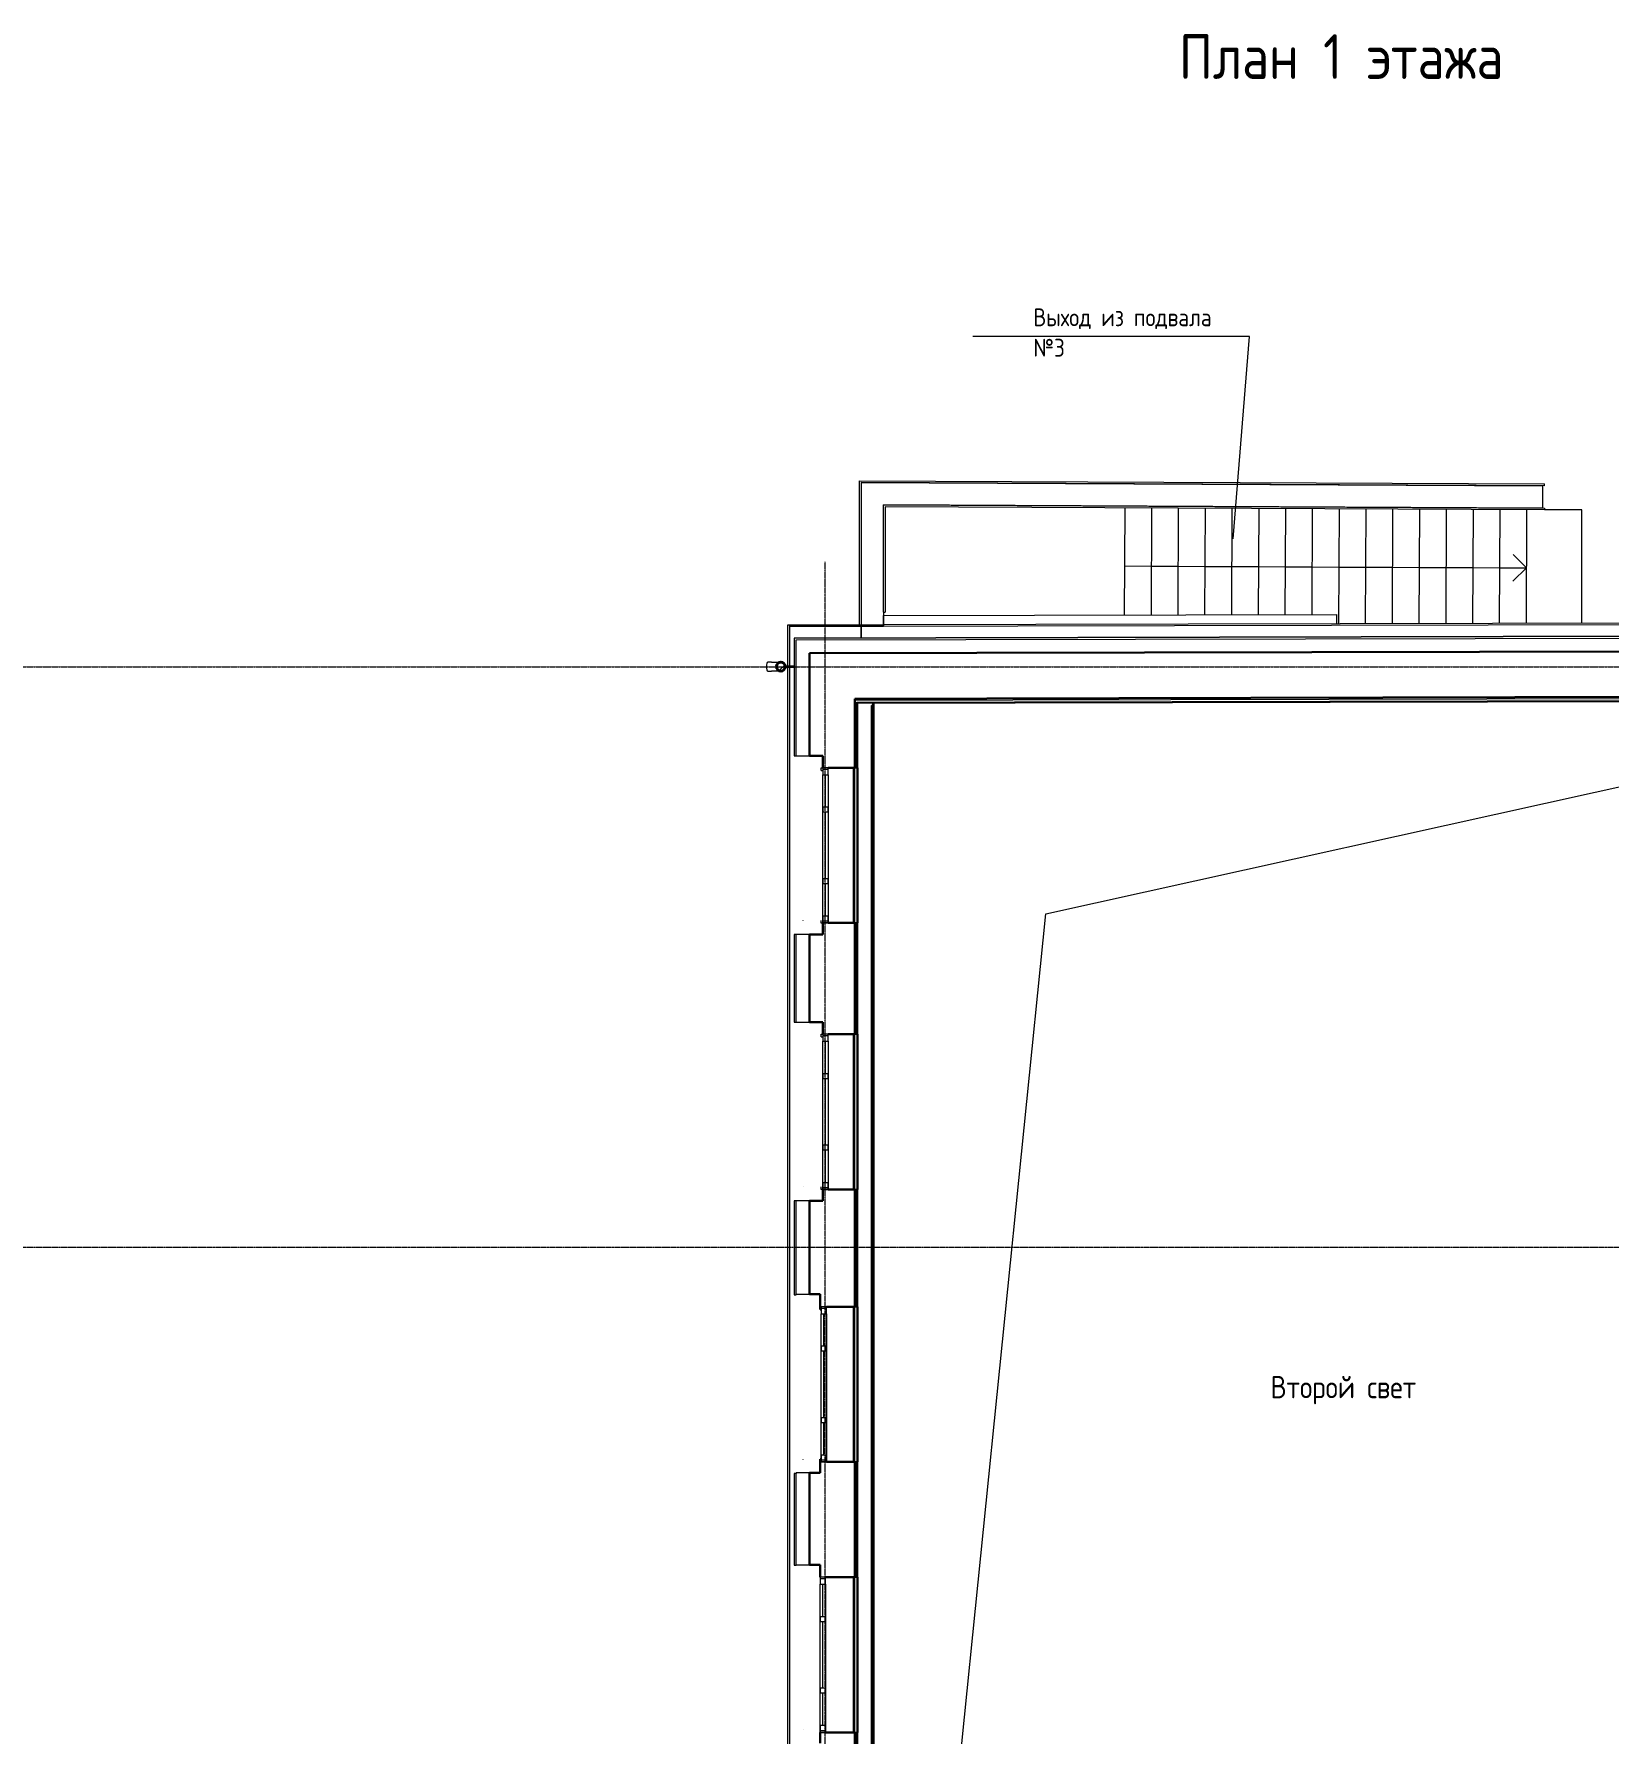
# Model space of a CAD drawing. Header units: millimetres. Extents: x -32 to 417638015, y -35 to 175284279.
# Drawn here: x 416273945 to 416291570, y 175262801 to 175281835 of the extents above; entities that cross this region are included whole.
import ezdxf
from ezdxf import colors
from ezdxf.entities.mleader import LeaderData, LeaderLine
from ezdxf.math import Vec2, Vec3

# ---------------------------------------------------------------- set-up
doc = ezdxf.new("R2010")
doc.units = ezdxf.units.MM
doc.linetypes.add('ADSK_Линия сетки', pattern=[25, 20, -2.5, 0, -2.5])
for name, color, linetype, lineweight in [('_ Окна', 7, 'Continuous', 9), ('Аннотация', 7, 'Continuous', 18), ('Лестницы', 7, 'Continuous', 9), ('Марки помещений', 7, 'Continuous', 20), ('Обобщенные модели', 7, 'Continuous', 18), ('Окна', 7, 'Continuous', 9), ('Оси', 253, 'Continuous', 9), ('Перекрытие', 7, 'Continuous', 18), ('Стены внутренние', 7, 'Continuous', 18), ('Стены наружные', 7, 'Continuous', 18), ('Стены несущие', 7, 'Continuous', 30), ('Стены отделка', 7, 'Continuous', 30), ('Стены штриховка', 7, 'Continuous', 9), ('Стрелки вверх', 7, 'Continuous', 18), ('ШТРИХОВКА', 252, 'Continuous', 15)]:
    doc.layers.add(name, color=color, linetype=linetype, lineweight=lineweight)
doc.layers.add('_ЭМ_Надписи', color=7, linetype='Continuous')
doc.layers.add('Линии', color=7, linetype='Continuous', lineweight=9, true_color=0x00a600)
doc.styles.add('GOST Common_2', font='GOST_Common.ttf', dxfattribs={"width": 0.9, "height": 249.9999999999997})
doc.styles.add('GOST Common_6', font='GOST_Common.ttf', dxfattribs={"width": 0.9, "height": 125})
doc.styles.add('ЭОМ', font='isocpeur.ttf', dxfattribs={"width": 0.85, "height": 250})

# ---------------------------------------------------------------- blocks, each defined once
blk = doc.blocks.new('1 этаж')
at = {"layer": 'Обобщенные модели', "lineweight": 9}
h = blk.add_hatch(dxfattribs=at)
h.set_pattern_fill('FP_20', color=8, angle=89.9999999999999, style=0, pattern_type=2)
h.set_pattern_definition([(44.99999999999989, (557.2004304530637, 188.9021758787785), (-106.0660171779819, 106.0660171779823), [])])
h.paths.add_polyline_path([(18120.72347715097, 43188.6867802697), (18140.77192054609, 43198.34160175537), (18154.64587384834, 43215.73898892292), (18159.59743045315, 43237.43317587879), (18154.64587384833, 43259.12736283465), (18140.77192054609, 43276.52475000218), (18119.11950116119, 43286.17957148788), (18098.43815116665, 43286.16356751664), (18078.42294036023, 43276.52475000218), (18064.54898705807, 43259.12736283466), (18059.59743045317, 43237.43317587879), (18065.33522594616, 43214.75307654132), (18078.42294036023, 43198.34160175537), (18098.47138375536, 43188.6867802697)])
at = {"layer": '_ Окна', "color": 8, "lineweight": 18}
for p, q in [((18639.59743045216, 42104.71675335542), (18579.59743045216, 42104.71675335542)), ((18579.59743045216, 42104.71675335542), (18579.59743045216, 42024.71675335542)), ((18639.59743045216, 42024.71675335542), (18639.59743045216, 42104.71675335542)), ((18579.59743045216, 42024.71675335542), (18639.59743045216, 42024.71675335542)), ((18579.59743045216, 41664.71675335542), (18639.59743045216, 41664.71675335542)), ((18579.59743045216, 41604.71675335542), (18579.59743045216, 41664.71675335542)), ((18639.59743045216, 41604.71675335542), (18579.59743045216, 41604.71675335542)), ((18639.59743045216, 41664.71675335542), (18639.59743045216, 41604.71675335542)), ((18579.59743045216, 40864.71675335542), (18639.59743045216, 40864.71675335542)), ((18579.59743045216, 40804.71675335542), (18579.59743045216, 40864.71675335542)), ((18639.59743045216, 40804.71675335542), (18579.59743045216, 40804.71675335542)), ((18639.59743045216, 40864.71675335542), (18639.59743045216, 40804.71675335542)), ((18579.59743045216, 40444.71675335542), (18639.59743045216, 40444.71675335542)), ((18579.59743045215, 40364.71675335542), (18579.59743045216, 40444.71675335542)), ((18639.59743045215, 40364.71675335542), (18579.59743045215, 40364.71675335542)), ((18639.59743045216, 40444.71675335542), (18639.59743045215, 40364.71675335542)), ((18639.59743045216, 39119.36675335542), (18579.59743045216, 39119.36675335542)), ((18579.59743045216, 39119.36675335542), (18579.59743045216, 39039.36675335542)), ((18579.59743045216, 39039.36675335542), (18639.59743045216, 39039.36675335542)), ((18639.59743045216, 39039.36675335542), (18639.59743045216, 39119.36675335542)), ((18579.59743045216, 38679.36675335542), (18639.59743045216, 38679.36675335542)), ((18579.59743045216, 38619.36675335542), (18579.59743045216, 38679.36675335542)), ((18639.59743045216, 38679.36675335542), (18639.59743045216, 38619.36675335542)), ((18639.59743045216, 38619.36675335542), (18579.59743045216, 38619.36675335542)), ((18579.59743045216, 37879.36675335542), (18639.59743045216, 37879.36675335542)), ((18579.59743045216, 37819.36675335542), (18579.59743045216, 37879.36675335542)), ((18639.59743045216, 37879.36675335542), (18639.59743045216, 37819.36675335542)), ((18639.59743045216, 37819.36675335542), (18579.59743045216, 37819.36675335542)), ((18579.59743045216, 37459.36675335542), (18639.59743045216, 37459.36675335542)), ((18579.59743045215, 37379.36675335542), (18579.59743045216, 37459.36675335542)), ((18639.59743045215, 37379.36675335542), (18579.59743045215, 37379.36675335542)), ((18639.59743045216, 37459.36675335542), (18639.59743045215, 37379.36675335542)), ((18619.59743045216, 36066.40675335541), (18559.59743045216, 36066.40675335541)), ((18559.59743045216, 36066.40675335541), (18559.59743045216, 35986.40675335541)), ((18559.59743045216, 35986.40675335541), (18619.59743045216, 35986.40675335541)), ((18619.59743045216, 35986.40675335541), (18619.59743045216, 36066.40675335541)), ((18559.59743045216, 35626.40675335541), (18619.59743045216, 35626.40675335541)), ((18559.59743045216, 35566.40675335541), (18559.59743045216, 35626.40675335541)), ((18619.59743045216, 35626.40675335541), (18619.59743045216, 35566.40675335541)), ((18619.59743045216, 35566.40675335541), (18559.59743045216, 35566.40675335541)), ((18559.59743045216, 34826.40675335541), (18619.59743045216, 34826.40675335541)), ((18559.59743045216, 34766.40675335541), (18559.59743045216, 34826.40675335541)), ((18619.59743045216, 34766.40675335541), (18559.59743045216, 34766.40675335541)), ((18619.59743045216, 34826.40675335541), (18619.59743045216, 34766.40675335541)), ((18559.59743045216, 34406.40675335541), (18619.59743045216, 34406.40675335541)), ((18559.59743045215, 34326.40675335541), (18559.59743045216, 34406.40675335541)), ((18619.59743045215, 34326.40675335541), (18559.59743045215, 34326.40675335541)), ((18619.59743045216, 34406.40675335541), (18619.59743045215, 34326.40675335541)), ((18609.59743045216, 33036.4267533554), (18549.59743045216, 33036.4267533554)), ((18549.59743045216, 33036.4267533554), (18549.59743045216, 32956.4267533554)), ((18549.59743045216, 32956.4267533554), (18609.59743045216, 32956.4267533554)), ((18609.59743045216, 32956.4267533554), (18609.59743045216, 33036.4267533554)), ((18549.59743045216, 32596.4267533554), (18609.59743045216, 32596.4267533554)), ((18549.59743045216, 32536.4267533554), (18549.59743045216, 32596.4267533554)), ((18609.59743045216, 32596.4267533554), (18609.59743045216, 32536.4267533554)), ((18609.59743045216, 32536.4267533554), (18549.59743045216, 32536.4267533554)), ((18549.59743045216, 31796.4267533554), (18609.59743045216, 31796.4267533554)), ((18549.59743045216, 31736.4267533554), (18549.59743045216, 31796.4267533554)), ((18609.59743045216, 31796.4267533554), (18609.59743045216, 31736.4267533554)), ((18609.59743045216, 31736.4267533554), (18549.59743045216, 31736.4267533554)), ((18549.59743045216, 31376.4267533554), (18609.59743045216, 31376.4267533554)), ((18549.59743045215, 31296.4267533554), (18549.59743045216, 31376.4267533554)), ((18609.59743045215, 31296.4267533554), (18549.59743045215, 31296.4267533554)), ((18609.59743045216, 31376.4267533554), (18609.59743045215, 31296.4267533554))]:
    blk.add_line(p, q, dxfattribs=at)
at = {"layer": '_ Окна', "color": 8}
for p, q in [((18639.59743045216, 42084.71675335542), (18579.59743045216, 42084.71675335542)), ((18609.59743045217, 41664.71675335542), (18609.59743045218, 42024.71675335542)), ((18609.59743045217, 40864.71675335542), (18609.59743045217, 41604.71675335542)), ((18609.59743045217, 40444.71675335542), (18609.59743045217, 40804.71675335542)), ((18639.59743045215, 40384.71675335542), (18579.59743045215, 40384.71675335542)), ((18639.59743045216, 39099.36675335542), (18579.59743045216, 39099.36675335542)), ((18609.59743045217, 38679.36675335542), (18609.59743045218, 39039.36675335542)), ((18609.59743045217, 37879.36675335542), (18609.59743045217, 38619.36675335542)), ((18609.59743045217, 37459.36675335542), (18609.59743045217, 37819.36675335542)), ((18639.59743045215, 37399.36675335542), (18579.59743045215, 37399.36675335542)), ((18619.59743045216, 36046.40675335541), (18559.59743045216, 36046.40675335541)), ((18589.59743045217, 35626.40675335541), (18589.59743045218, 35986.40675335541)), ((18589.59743045217, 34826.40675335541), (18589.59743045217, 35566.40675335541)), ((18589.59743045217, 34406.40675335541), (18589.59743045217, 34766.40675335541)), ((18619.59743045215, 34346.40675335541), (18559.59743045215, 34346.40675335541)), ((18609.59743045216, 33016.4267533554), (18549.59743045216, 33016.4267533554)), ((18579.59743045217, 32596.4267533554), (18579.59743045218, 32956.4267533554)), ((18579.59743045217, 31796.4267533554), (18579.59743045217, 32536.4267533554)), ((18579.59743045217, 31376.4267533554), (18579.59743045217, 31736.4267533554)), ((18609.59743045215, 31316.4267533554), (18549.59743045215, 31316.4267533554))]:
    blk.add_line(p, q, dxfattribs=at)
at = {"layer": 'Аннотация', "color": 8, "lineweight": 9}
for p, q in [((22955.66600797127, 46933.42138393482), (20260.4798532438, 46933.42138393482)), ((23356.05350475878, 46933.42138393481), (22955.66600797127, 46933.42138393482)), ((23172.82795455842, 44667.92714669701), (23356.05350475878, 46933.42138393481))]:
    blk.add_line(p, q, dxfattribs=at)
at = {"layer": 'Лестницы', "color": 8}
for p, q in [((21960.56778362481, 45015.82263911948), (21954.88938739614, 43814.2299197433)), ((21960.56778362481, 45015.82263911948), (21954.88938739614, 43814.2299197433)), ((22260.56443381001, 45014.40493758088), (22254.89576890075, 43814.8714409309)), ((22260.56443381001, 45014.40493758088), (22254.89576890075, 43814.8714409309)), ((22560.56108399521, 45012.98723604229), (22554.9021504054, 43815.5129621185)), ((22560.56108399521, 45012.98723604229), (22554.9021504054, 43815.5129621185)), ((22860.55773418045, 45011.56953450369), (22854.90853191001, 43816.15448330612)), ((22860.55773418045, 45011.56953450369), (22854.90853191001, 43816.15448330612)), ((23160.55438436565, 45010.1518329651), (23154.91491341463, 43816.79600449372)), ((23160.55438436565, 45010.1518329651), (23154.91491341463, 43816.79600449372)), ((23460.55103455088, 45008.73413142649), (23454.92129491927, 43817.43752568132)), ((23460.55103455088, 45008.73413142649), (23454.92129491927, 43817.43752568132)), ((23760.54768473608, 45007.3164298879), (23754.92767642392, 43818.07904686894)), ((23760.54768473608, 45007.3164298879), (23754.92767642392, 43818.07904686894)), ((24060.54433492129, 45005.8987283493), (24054.93405792851, 43818.72056805654)), ((24060.54433492129, 45005.8987283493), (24054.93405792851, 43818.72056805654)), ((24360.54098510649, 45004.4810268107), (24354.46786112088, 43719.36085007357)), ((24360.54098510649, 45004.4810268107), (24354.46786112088, 43719.36085007357)), ((24660.53763529169, 45003.06332527212), (24654.47424262553, 43720.00237126119)), ((24660.53763529169, 45003.06332527212), (24654.47424262553, 43720.00237126119)), ((24960.5342854769, 45001.64562373351), (24954.48062413011, 43720.64389244879)), ((24960.5342854769, 45001.64562373351), (24954.48062413011, 43720.64389244879)), ((25260.53093566213, 45000.22792219491), (25254.48700563476, 43721.28541363639)), ((25260.53093566213, 45000.22792219491), (25254.48700563476, 43721.28541363639)), ((25560.52758584733, 44998.81022065632), (25554.4933871394, 43721.92693482401)), ((25560.52758584733, 44998.81022065632), (25554.4933871394, 43721.92693482401)), ((25860.52423603256, 44997.39251911771), (25854.49976864402, 43722.56845601161)), ((25860.52423603256, 44997.39251911771), (25854.49976864402, 43722.56845601161)), ((26160.52088621777, 44995.97481757912), (26154.50615014863, 43723.20997719921)), ((26160.52088621777, 44995.97481757912), (26154.50615014863, 43723.20997719921))]:
    blk.add_line(p, q, dxfattribs=at)
at = {"layer": 'Линии', "color": 8}
for p, q in [((21076.78712641931, 40466.78835131321), (30691.67705611693, 42596.06650913344)), ((19067.99776633934, 20608.84484450508), (21076.78712641931, 40466.78835131321))]:
    blk.add_line(p, q, dxfattribs=at)
at = {"layer": 'Обобщенные модели', "color": 8}
for p, q in [((18005.9499796094, 43287.4331758788), (17963.44584263834, 43287.4331758788)), ((18259.59743045317, 43242.43317587879), (18160.45621308122, 43242.43317587879)), ((18160.45621308122, 43232.43317587879), (18259.59743045317, 43232.43317587879)), ((17963.44584263834, 43187.4331758788), (18005.9499796094, 43187.4331758788))]:
    blk.add_line(p, q, dxfattribs=at)
at = {"layer": 'Обобщенные модели', "color": 8, "flags": 128}
for points in [[(18005.9499796094, 43287.4331758788), (18011.61772004316, 43287.4331758788), (18017.20223911065, 43287.4331758788), (18022.69460277265, 43287.4331758788), (18028.08602441895, 43287.4331758788), (18033.36787892503, 43287.4331758788), (18038.53171645042, 43287.4331758788), (18043.56927595662, 43287.4331758788), (18048.47249842305, 43287.4331758788), (18053.23353973974, 43287.4331758788), (18057.8447832562, 43287.4331758788), (18062.2988519665, 43287.4331758788), (18066.58862031085, 43287.4331758788), (18070.70722557499, 43287.4331758788), (18074.64807886909, 43287.4331758788), (18078.40487566857, 43287.4331758788), (18081.97160589993, 43287.4331758788), (18085.34256355568, 43287.4331758788), (18088.51235582265, 43287.4331758788), (18091.47591170942, 43287.4331758788), (18094.22849015876, 43287.4331758788), (18096.58056088847, 43287.4331758788)], [(18096.58056088847, 43187.4331758788), (18095.31017993616, 43187.4331758788), (18092.64666887006, 43187.4331758788), (18089.77030740481, 43187.4331758788), (18086.68569710517, 43187.4331758788), (18083.39777268962, 43187.4331758788), (18079.91179413581, 43187.4331758788), (18076.2333382658, 43187.4331758788), (18072.3682898243, 43187.4331758788), (18068.3228320643, 43187.4331758788), (18064.10343685524, 43187.4331758788), (18059.71685432936, 43187.4331758788), (18055.17010208295, 43187.4331758788), (18050.47045394969, 43187.4331758788), (18045.62542836403, 43187.4331758788), (18040.64277633338, 43187.4331758788), (18035.53046903808, 43187.4331758788), (18030.29668507922, 43187.4331758788), (18024.94979739467, 43187.4331758788), (18019.4983598641, 43187.4331758788), (18013.95109362466, 43187.4331758788), (18008.31687311898, 43187.4331758788), (18005.9499796094, 43187.4331758788)]]:
    blk.add_lwpolyline(points, dxfattribs=at)
at = {"layer": 'Обобщенные модели', "color": 8}
for radius, start, end in [(52.00000000000001, 0, 180), (52.00000000000004, 180, 0)]:
    blk.add_arc((18109.59743045315, 43237.43317587874), radius, start, end, dxfattribs=at)
at = {"layer": 'Обобщенные модели', "color": 8, "lineweight": 40}
for radius, start, end in [(49.99999999999998, 0, 180), (49.99999999999994, 180, 0)]:
    blk.add_arc((18109.59743045315, 43237.43317587872), radius, start, end, dxfattribs=at)
at = {"layer": 'Обобщенные модели', "color": 8}
for major_axis, ratio, start_param, end_param in [((-1.473906101991387e-13, -49.99999999999999), 0.3090169943749482, 3.141592653589792, 4.712388980384689), ((-2.251062219228998e-13, -50.00000000000001), 0.3090169943749481, 4.712388980384695, 6.283185307179597)]:
    blk.add_ellipse((17963.44584263832, 43237.43317587874), major_axis=major_axis, ratio=ratio, start_param=start_param, end_param=end_param, dxfattribs=at)
at = {"layer": 'Окна', "color": 8}
for p, q in [((18579.59743045216, 42104.71675335542), (18579.59743045216, 42024.71675335542)), ((18639.59743045216, 42104.71675335542), (18579.59743045216, 42104.71675335542)), ((18639.59743045216, 42024.71675335542), (18639.59743045216, 42104.71675335542)), ((18579.59743045216, 41664.71675335542), (18579.59743045216, 42024.71675335542)), ((18639.59743045225, 42024.71675335542), (18639.59743045225, 41664.71675335542)), ((18579.59743045216, 41664.71675335542), (18579.59743045216, 41604.71675335542)), ((18579.59743045216, 40864.71675335542), (18579.59743045216, 41604.71675335542)), ((18639.59743045216, 41604.71675335542), (18639.59743045216, 41664.71675335542)), ((18639.59743045225, 41604.71675335542), (18639.59743045225, 40864.71675335542)), ((18579.59743045216, 40864.71675335542), (18579.59743045216, 40804.71675335542)), ((18579.59743045216, 40444.71675335542), (18579.59743045216, 40804.71675335542)), ((18639.59743045216, 40804.71675335542), (18639.59743045216, 40864.71675335542)), ((18639.59743045225, 40804.71675335542), (18639.59743045225, 40444.71675335542)), ((18579.59743045216, 40444.71675335542), (18579.59743045215, 40364.71675335542)), ((18579.59743045215, 40364.71675335542), (18639.59743045215, 40364.71675335542)), ((18639.59743045215, 40364.71675335542), (18639.59743045216, 40444.71675335542)), ((18579.59743045216, 39119.36675335542), (18579.59743045216, 39039.36675335542)), ((18639.59743045216, 39119.36675335542), (18579.59743045216, 39119.36675335542)), ((18579.59743045216, 38679.36675335542), (18579.59743045216, 39039.36675335542)), ((18639.59743045216, 39039.36675335542), (18639.59743045216, 39119.36675335542)), ((18639.59743045225, 39039.36675335542), (18639.59743045225, 38679.36675335542)), ((18579.59743045216, 38679.36675335542), (18579.59743045216, 38619.36675335542)), ((18639.59743045216, 38619.36675335542), (18639.59743045216, 38679.36675335542)), ((18579.59743045216, 37879.36675335542), (18579.59743045216, 38619.36675335542)), ((18639.59743045225, 38619.36675335542), (18639.59743045225, 37879.36675335542)), ((18579.59743045216, 37879.36675335542), (18579.59743045216, 37819.36675335542)), ((18639.59743045216, 37819.36675335542), (18639.59743045216, 37879.36675335542)), ((18579.59743045216, 37459.36675335542), (18579.59743045216, 37819.36675335542)), ((18639.59743045225, 37819.36675335542), (18639.59743045225, 37459.36675335542)), ((18579.59743045216, 37459.36675335542), (18579.59743045215, 37379.36675335542)), ((18579.59743045215, 37379.36675335542), (18639.59743045215, 37379.36675335542)), ((18639.59743045215, 37379.36675335542), (18639.59743045216, 37459.36675335542)), ((18559.59743045216, 36066.40675335541), (18559.59743045216, 35986.40675335541)), ((18619.59743045216, 36066.40675335541), (18559.59743045216, 36066.40675335541)), ((18559.59743045216, 35626.40675335541), (18559.59743045216, 35986.40675335541)), ((18619.59743045216, 35986.40675335541), (18619.59743045216, 36066.40675335541)), ((18619.59743045225, 35986.40675335541), (18619.59743045225, 35626.40675335541)), ((18559.59743045216, 35626.40675335541), (18559.59743045216, 35566.40675335541)), ((18619.59743045216, 35566.40675335541), (18619.59743045216, 35626.40675335541)), ((18559.59743045216, 34826.40675335541), (18559.59743045216, 35566.40675335541)), ((18619.59743045225, 35566.40675335541), (18619.59743045225, 34826.40675335541)), ((18559.59743045216, 34826.40675335541), (18559.59743045216, 34766.40675335541)), ((18559.59743045216, 34406.40675335541), (18559.59743045216, 34766.40675335541)), ((18619.59743045216, 34766.40675335541), (18619.59743045216, 34826.40675335541)), ((18619.59743045225, 34766.40675335541), (18619.59743045225, 34406.40675335541)), ((18559.59743045216, 34406.40675335541), (18559.59743045215, 34326.40675335541)), ((18559.59743045215, 34326.40675335541), (18619.59743045215, 34326.40675335541)), ((18619.59743045215, 34326.40675335541), (18619.59743045216, 34406.40675335541)), ((18549.59743045216, 33036.4267533554), (18549.59743045216, 32956.4267533554)), ((18609.59743045216, 33036.4267533554), (18549.59743045216, 33036.4267533554)), ((18549.59743045216, 32596.4267533554), (18549.59743045216, 32956.4267533554)), ((18609.59743045216, 32956.4267533554), (18609.59743045216, 33036.4267533554)), ((18609.59743045225, 32956.4267533554), (18609.59743045225, 32596.4267533554)), ((18549.59743045216, 32596.4267533554), (18549.59743045216, 32536.4267533554)), ((18609.59743045216, 32536.4267533554), (18609.59743045216, 32596.4267533554)), ((18549.59743045216, 31796.4267533554), (18549.59743045216, 32536.4267533554)), ((18609.59743045225, 32536.4267533554), (18609.59743045225, 31796.4267533554)), ((18549.59743045216, 31796.4267533554), (18549.59743045216, 31736.4267533554)), ((18609.59743045216, 31736.4267533554), (18609.59743045216, 31796.4267533554)), ((18549.59743045216, 31376.4267533554), (18549.59743045216, 31736.4267533554)), ((18609.59743045225, 31736.4267533554), (18609.59743045225, 31376.4267533554)), ((18549.59743045216, 31376.4267533554), (18549.59743045215, 31296.4267533554)), ((18549.59743045215, 31296.4267533554), (18609.59743045215, 31296.4267533554)), ((18609.59743045215, 31296.4267533554), (18609.59743045216, 31376.4267533554))]:
    blk.add_line(p, q, dxfattribs=at)
at = {"layer": 'Оси', "color": 8, "linetype": 'ADSK_Линия сетки'}
for p, q in [((18606.7659264767, -4162.595295516319), (18606.76592647678, 44411.90026894398)), ((-9557.527964694305, 43233.90181029196), (56672.20057343829, 43233.90181029175)), ((-9557.527964694336, 36733.90181029197), (56672.20057343828, 36733.90181029175))]:
    blk.add_line(p, q, dxfattribs=at)
at = {"layer": 'Перекрытие', "color": 8}
for p, q in [((26460.51753640297, 44994.55711604051), (26454.51253165328, 43723.85149838681)), ((27080.51753640297, 44994.55711604051), (26660.37207463576, 44994.55711604051)), ((27080.51753640297, 43725.19012149236), (27080.51753640297, 44994.55711604051)), ((18919.59743045314, 42104.71675335542), (18919.59743045314, 40364.71675335542)), ((18919.59743045314, 39119.3667533554), (18919.59743045314, 37379.36675335541)), ((18919.59743045314, 36066.4067533554), (18919.59743045314, 34326.4067533554)), ((18919.59743045311, 33036.42675335539), (18919.59743045311, 31296.42675335539))]:
    blk.add_line(p, q, dxfattribs=at)
at = {"layer": 'Стены внутренние', "color": 8}
for p, q in [((19008.72321268727, 45299.68099036915), (19008.72321268727, 45299.77525838121)), ((19008.72321268727, 45299.77525838121), (26639.29148581397, 45263.71529446324)), ((26639.29148581397, 45263.71529446324), (26638.11006786511, 45013.71808597556)), ((26638.11006786511, 45013.71808597556), (19258.72321268727, 45048.59103569695)), ((19258.46661025728, 43808.46400125316), (24336.81782745331, 43819.32333660328)), ((19258.68044561561, 43708.46422988108), (19258.46661025728, 43808.46400125316)), ((19258.72321268747, 43847.70702969345), (19258.72321268724, 43708.46422988108)), ((24337.03166281164, 43719.3235652312), (24336.81782745331, 43819.32333660328)), ((19126.67012905722, 24232.21979350088), (19126.67012905725, 42800.21979350089)), ((19138.67012905725, 42800.21979350089), (19126.67012905725, 42800.21979350089)), ((19138.67012905725, 42800.21979350089), (19138.67012905722, 24215.21979350088)), ((19139.59743045311, 24215.21979350088), (19139.59743045314, 42826.07645509928)), ((19151.59743045314, 42826.07645509928), (19139.59743045314, 42826.07645509928)), ((19151.59743045314, 42826.07645509928), (19151.59743045311, 24215.21979350088)), ((18559.59743045218, 42074.71675335542), (18559.59743045218, 42103.72003324627)), ((18559.59743045218, 42103.72003324627), (18579.59743045218, 42103.72003324627)), ((18559.59743045218, 42074.71675335542), (18579.59743045218, 42074.71675335542)), ((18939.59743045314, 40364.71675335542), (18939.59743045314, 42104.71675335542)), ((18959.59743045314, 42104.71675335542), (18959.59743045314, 40364.71675335542)), ((18359.59743045314, 40393.72003324627), (18359.59743045314, 40394.71675335542)), ((18559.59743045218, 40363.72003324627), (18559.59743045218, 40393.72003324627)), ((18579.59743045317, 40363.72003324627), (18559.59743045218, 40363.72003324627)), ((18919.59743045314, 40364.71675335542), (18919.59743045314, 40363.72003324627)), ((18559.59743045215, 39089.36675335541), (18559.59743045215, 39118.37028725338)), ((18559.59743045218, 39118.37028725338), (18579.59743045215, 39118.37028725338)), ((18559.59743045215, 39089.36675335541), (18579.59743045215, 39089.36675335541)), ((18939.59743045314, 37379.36675335541), (18939.59743045314, 39119.36675335541)), ((18959.59743045314, 39119.36675335541), (18959.59743045314, 37379.36675335541)), ((18359.59743045314, 37408.37028725338), (18359.59743045314, 37409.36675335541)), ((18559.59743045215, 37378.37028725338), (18559.59743045215, 37408.37028725338)), ((18579.59743045317, 37378.37028725338), (18559.59743045215, 37378.37028725338)), ((18919.59743045314, 37379.36675335541), (18919.59743045314, 37378.37028725338)), ((18939.59743045314, 34326.4067533554), (18939.59743045314, 36066.4067533554)), ((18959.59743045314, 36066.4067533554), (18959.59743045314, 34326.4067533554)), ((18359.59743045314, 34355.40385201003), (18359.59743045314, 34356.4067533554)), ((18939.59743045314, 31296.4267533554), (18939.59743045314, 33036.42675335541)), ((18959.59743045314, 33036.42675335541), (18959.59743045314, 31296.4267533554)), ((18359.59743045311, 31325.89743823729), (18359.59743045311, 31326.4267533554)), ((18919.59743045311, 31296.4267533554), (18919.59743045311, 31295.89743823729))]:
    blk.add_line(p, q, dxfattribs=at)
at = {"layer": 'Стены наружные', "color": 8}
for p, q in [((18988.72321268727, 45299.77525838121), (18988.81747965221, 45319.77503622345)), ((18988.81747965221, 45319.77503622345), (26659.38552953958, 45283.62057615067)), ((18988.72321268727, 43706.11852406601), (18988.72321268727, 45299.77525838121)), ((26659.29126257461, 45263.62079830843), (19008.72321268727, 45299.68099036915)), ((19008.72321268727, 45299.68099036915), (19008.72321268727, 43706.11852406601)), ((26659.29126257461, 45263.62079830843), (26659.38552953958, 45283.62057615067)), ((19258.72321268747, 43847.70702969345), (19258.72321268724, 45048.59103569695)), ((19258.72321268724, 45048.59103569695), (19278.72321268724, 45048.59103569695)), ((19278.72321268724, 45048.49652120599), (26660.57869986928, 45013.61190540971)), ((26660.48418643337, 44993.61212873069), (19278.72321268724, 45028.49629788251)), ((19278.72321268724, 45028.49629788251), (19278.72321268747, 43847.70702969345)), ((26660.57869986928, 45013.61190540971), (26660.48418643337, 44993.61212873069)), ((19258.72321268747, 43847.70702969345), (19278.72321268747, 43847.70702969345)), ((18189.59743045317, 43242.15576884321), (18189.59743045317, 43706.11852406601)), ((18189.59743045317, 43706.11852406601), (19258.68044561474, 43706.11852406601)), ((18209.59743045314, 43242.08441139857), (18209.59743045317, 43706.11852406601)), ((19258.68044561474, 43686.11852406601), (18209.59743045317, 43686.11852406601)), ((31503.24872070894, 43714.64746046488), (19008.40303121926, 43687.92900132589)), ((19008.40303121926, 43687.92900132589), (19008.67887892929, 43558.92925052959)), ((19008.72321268724, 43558.92934533104), (19008.72321268724, 43686.11852406601)), ((19258.68044561474, 43708.46422988108), (31523.18271265141, 43734.69013221115)), ((19258.68044561474, 43708.46422988108), (19258.7232126864, 43688.46427560669)), ((19258.68044561474, 43686.11852406601), (19258.68044561474, 43706.11852406601)), ((18189.59743045314, 30620.10703111028), (18189.59743045317, 43232.71058291425)), ((18209.59743045311, 30620.03567366562), (18209.59743045314, 43232.78194035891)), ((18971.59743045314, 42104.71675335542), (18971.59743045314, 40364.71675335542)), ((18971.59743045314, 39119.36675335541), (18971.59743045314, 37379.36675335541)), ((18971.59743045314, 36066.4067533554), (18971.59743045314, 34326.4067533554)), ((18971.59743045314, 33036.42675335541), (18971.59743045314, 31296.4267533554))]:
    blk.add_line(p, q, dxfattribs=at)
at = {"layer": 'Стены несущие', "color": 8}
for p, q in [((18429.59743045317, 43386.69062157898), (31199.14394201018, 43413.99648954815)), ((18429.59743045317, 43386.69062157898), (18429.59743045317, 42237.43317587874)), ((18939.59743045314, 42877.780018394), (30640.72594512132, 42902.80122568762)), ((18939.59743045314, 42877.78001839403), (18939.59743045314, 42104.71675335542)), ((18429.59743045317, 42237.43317587874), (18579.59743045317, 42237.43317587872)), ((18579.59743045317, 42237.43317587872), (18579.59743045317, 42104.71675335542)), ((18639.59743045215, 42104.71675335542), (18939.59743045314, 42104.71675335542)), ((18579.59743045317, 40364.71675335543), (18579.59743045317, 40237.43317587874)), ((18939.59743045314, 40364.71675335543), (18639.59743045215, 40364.71675335543)), ((18939.59743045314, 40364.71675335543), (18939.59743045314, 39119.3667533554)), ((18579.59743045317, 40237.43317587874), (18429.59743045317, 40237.43317587874)), ((18429.59743045317, 40237.43317587874), (18429.59743045317, 39253.06888805595)), ((18429.59743045317, 39253.06888805595), (18579.59743045317, 39253.06888805595)), ((18579.59743045317, 39253.06888805595), (18579.59743045317, 39119.3667533554)), ((18639.59743045215, 39119.3667533554), (18939.59743045314, 39119.3667533554)), ((18579.59743045317, 37379.36675335541), (18579.59743045317, 37253.06888805596)), ((18939.59743045314, 37379.36675335541), (18639.59743045215, 37379.36675335541)), ((18939.59743045314, 37379.36675335541), (18939.59743045314, 36066.4067533554)), ((18579.59743045317, 37253.06888805596), (18429.59743045317, 37253.06888805596)), ((18429.59743045317, 37253.06888805596), (18429.59743045317, 36205.12119527595)), ((18429.59743045317, 36205.12119527595), (18549.59743045314, 36205.12119527595)), ((18549.59743045314, 36205.12119527595), (18549.59743045314, 36036.40675335542)), ((18549.59743045314, 36036.40675335542), (18559.59743045218, 36036.40675335542)), ((18619.59743045215, 36066.4067533554), (18939.59743045314, 36066.4067533554)), ((18549.59743045314, 34356.40675335542), (18549.59743045314, 34205.12119527596)), ((18559.59743045212, 34356.40675335542), (18549.59743045314, 34356.40675335542)), ((18939.59743045314, 34326.40675335539), (18619.59743045215, 34326.40675335539)), ((18939.59743045314, 34326.40675335539), (18939.59743045314, 33036.42675335539)), ((18549.59743045314, 34205.12119527596), (18429.59743045317, 34205.12119527596)), ((18429.59743045317, 34205.12119527596), (18429.59743045317, 33175.55345068654)), ((18429.59743045317, 33175.55345068654), (18549.59743045314, 33175.55345068654)), ((18549.59743045314, 33175.55345068654), (18549.59743045314, 33036.42675335539)), ((18609.59743045215, 33036.42675335539), (18939.59743045314, 33036.42675335539)), ((18549.59743045215, 31296.42675335541), (18549.59743045215, 31295.8974382373)), ((18549.59743045314, 31295.8974382373), (18549.59743045314, 31175.55345068653)), ((18939.59743045314, 31296.42675335541), (18609.59743045215, 31296.42675335541)), ((18939.59743045314, 31296.42675335541), (18939.59743045314, 29976.42675335543))]:
    blk.add_line(p, q, dxfattribs=at)
at = {"layer": 'Стены отделка', "color": 8, "lineweight": 9}
for p, q in [((31368.61663803866, 43584.3592715921), (18259.59743045317, 43556.32748930731)), ((18259.59743045317, 43556.32748930731), (18259.59743045317, 42237.43317587872)), ((31368.6140143993, 43585.35922254242), (18259.67930509511, 43557.32762094519)), ((18259.67930509511, 43557.32762094519), (18259.68144344873, 43556.3276232315)), ((18259.68144344873, 43556.3276232315), (31368.61615275289, 43584.3592248287)), ((18279.59743045317, 43386.36986780814), (18279.59743045317, 43536.37021075102)), ((30626.06571650953, 42882.7696025101), (18939.59743045314, 42857.77974404056)), ((18959.59743045314, 42104.71675335542), (18959.59743045314, 42837.82246548426)), ((18971.59743045314, 42825.84809835047), (30604.09373326146, 42850.72254537245)), ((18971.59743045314, 42104.71675335542), (18971.59743045314, 42825.8480983505)), ((18259.59743045317, 42237.43317587872), (18429.59743045317, 42237.43317587874)), ((18939.59743045314, 42104.71675335542), (18971.59743045314, 42104.71675335542)), ((18939.59743045314, 40364.71675335543), (18939.59743045314, 40364.71675335543)), ((18971.59743045314, 40364.71675335543), (18939.59743045314, 40364.71675335543)), ((18959.59743045314, 39119.3667533554), (18959.59743045314, 40364.71675335543)), ((18971.59743045314, 39119.3667533554), (18971.59743045314, 40364.71675335543)), ((18259.59743045317, 40237.43317587874), (18259.59743045317, 39252.08342988582)), ((18429.59743045317, 40237.43317587874), (18259.59743045317, 40237.43317587874)), ((18259.59743045317, 39252.08342988582), (18279.59743045317, 39252.08342988582)), ((18279.59743045317, 39252.08342988582), (18279.59743045317, 39253.06888805595)), ((18279.59743045317, 39253.06888805595), (18429.59743045317, 39253.06888805595)), ((18939.59743045314, 39119.3667533554), (18971.59743045314, 39119.3667533554)), ((18939.59743045314, 37379.36675335541), (18939.59743045314, 37379.36675335541)), ((18971.59743045314, 37379.36675335541), (18939.59743045314, 37379.36675335541)), ((18959.59743045314, 36066.4067533554), (18959.59743045314, 37379.36675335541)), ((18971.59743045314, 36066.4067533554), (18971.59743045314, 37379.36675335541)), ((18279.59743045317, 37252.08342988585), (18259.59743045317, 37252.08342988585)), ((18259.59743045317, 37252.08342988585), (18259.59743045317, 36199.11699464249)), ((18429.59743045317, 37253.06888805596), (18279.59743045317, 37253.06888805596)), ((18279.59743045317, 37253.06888805596), (18279.59743045317, 37252.08342988585)), ((18259.59743045317, 36199.11699464249), (18279.59743045317, 36199.11699464249)), ((18279.59743045317, 36199.11699464249), (18279.59743045317, 36205.12119527595)), ((18279.59743045317, 36205.12119527595), (18429.59743045317, 36205.12119527595)), ((18939.59743045314, 36066.4067533554), (18971.59743045314, 36066.4067533554)), ((18939.59743045314, 34326.40675335539), (18939.59743045314, 34326.40675335539)), ((18971.59743045314, 34326.40675335539), (18939.59743045314, 34326.40675335539)), ((18959.59743045314, 33036.42675335539), (18959.59743045314, 34326.40675335539)), ((18971.59743045314, 33036.42675335539), (18971.59743045314, 34326.40675335539)), ((18279.59743045317, 34199.11699464249), (18259.59743045317, 34199.11699464249)), ((18259.59743045317, 34199.11699464249), (18259.59743045317, 33169.61058086976)), ((18429.59743045317, 34205.12119527596), (18279.59743045317, 34205.12119527596)), ((18279.59743045317, 34205.12119527596), (18279.59743045317, 34199.11699464249)), ((18259.59743045317, 33169.61058086976), (18279.59743045317, 33169.61058086976)), ((18279.59743045317, 33169.61058086976), (18279.59743045317, 33175.55345068654)), ((18279.59743045317, 33175.55345068654), (18429.59743045317, 33175.55345068654)), ((18939.59743045314, 33036.42675335539), (18971.59743045314, 33036.42675335539)), ((18939.59743045314, 31296.42675335541), (18939.59743045314, 31296.42675335541)), ((18971.59743045314, 31296.42675335541), (18939.59743045314, 31296.42675335541)), ((18959.59743045314, 29976.42675335543), (18959.59743045314, 31296.42675335541)), ((18971.59743045314, 29976.42675335543), (18971.59743045314, 31296.42675335541))]:
    blk.add_line(p, q, dxfattribs=at)
at = {"layer": 'Стены штриховка', "color": 8}
for p, q in [((18279.59743045317, 43536.37021075102), (31348.67867380002, 43564.31659135164)), ((18279.59743045317, 42237.43317587872), (18279.59743045317, 43386.36986780814)), ((18959.59743045314, 42837.82246548426), (30616.05412842688, 42862.7481484202)), ((18969.59743045317, 42827.84382620612), (30606.08713245569, 42852.72681254707)), ((18969.59743045317, 42104.71675335542), (18969.59743045317, 42827.84382620615)), ((18969.59743045317, 39119.3667533554), (18969.59743045317, 40364.71675335539)), ((18279.59743045317, 39253.06888805595), (18279.59743045317, 40237.43317587874)), ((18969.59743045311, 36066.4067533554), (18969.59743045317, 37379.36675335541)), ((18279.59743045317, 36205.12119527595), (18279.59743045317, 37252.08342988585)), ((18969.59743045311, 33036.42675335539), (18969.59743045311, 34326.40675335539)), ((18279.59743045317, 33175.55345068654), (18279.59743045317, 34199.11699464249)), ((18969.59743045311, 29976.42675335543), (18969.59743045311, 31296.42675335541))]:
    blk.add_line(p, q, dxfattribs=at)
at = {"layer": 'Стрелки вверх', "color": 8}
for p, q in [((21957.48859303899, 44364.24200957798), (22257.48524322422, 44362.82430803939)), ((22257.48524322422, 44362.82430803939), (22557.48189340942, 44361.40660650078)), ((22557.48189340942, 44361.40660650078), (22857.47854359465, 44359.98890496219)), ((22857.47854359465, 44359.98890496219), (23157.47519377986, 44358.57120342359)), ((23157.47519377986, 44358.57120342359), (23457.47184396506, 44357.153501885)), ((23457.47184396506, 44357.153501885), (23757.46849415026, 44355.7358003464)), ((23757.46849415026, 44355.7358003464), (24057.46514433547, 44354.31809880779)), ((24057.46514433547, 44354.31809880779), (24357.46179452067, 44352.9003972692)), ((24357.46179452067, 44352.9003972692), (24657.4584447059, 44351.48269573059)), ((24657.4584447059, 44351.48269573059), (24957.45509489111, 44350.064994192)), ((24957.45509489111, 44350.064994192), (25257.45174507634, 44348.6472926534)), ((26457.43834581715, 44342.97648649901), (26308.14887149388, 44493.68366236091)), ((25257.45174507634, 44348.6472926534), (25557.44839526154, 44347.22959111481)), ((25557.44839526154, 44347.22959111481), (25857.44504544674, 44345.81188957622)), ((25857.44504544674, 44345.81188957622), (26157.44169563195, 44344.39418803761)), ((26157.44169563195, 44344.39418803761), (26457.43834581715, 44342.97648649901)), ((26457.43834581715, 44342.97648649901), (26306.73116995528, 44193.68701217571))]:
    blk.add_line(p, q, dxfattribs=at)
at = {"layer": 'Аннотация', "color": 8, "width": 0.9}
for s, height, style, p in [('Выход из подвала', 200, 'GOST Common_6', (20937.08664665779, 47050.2414734264)), ('№3', 200, 'GOST Common_6', (20937.08664665779, 46709.31961305808)), ('Второй свет', 250, 'GOST Common_2', (23592.79225996981, 35040.23523524871)), ('Второй свет', 250, 'GOST Common_2', (23592.79225996981, 35040.23523524871))]:
    blk.add_text(s, height=height, dxfattribs=dict(at, style=style)).set_placement(p)
at = {"layer": 'Марки помещений', "color": 8, "lineweight": 9, "insert": (24384.37535133731, 50070.9756097817), "char_height": 500, "width": 3792.109609859435, "attachment_point": 5, "line_spacing_factor": 1.022765581104984, "style": 'GOST Common_2'}
blk.add_mtext('\\pxt1.8,3.6,5.4,7.2,9,10.8,12.6,14.4,16.2,18,19.8,21.6,23.4,25.2,27,28.8,30.6,32.4,34.2,36,37.8,39.6,41.4,43.2,45,46.8,48.6,50.4,52.2,54,55.8,57.6;План 1 этажа', dxfattribs=at)

msp = doc.modelspace()

# ---------------------------------------------------------------- block references
at = {"layer": 'ШТРИХОВКА'}
msp.add_blockref('1 этаж', (416264198.1010904, 175231510.6631508), dxfattribs=at)

# ---------------------------------------------------------------- leaders
at = {"layer": '_ЭМ_Надписи', "color": 7, "ltscale": 5}
ml = msp.add_multileader_mtext('Standard', dxfattribs=at)
ml.set_content('{\\fGOST Common|b0|i0|c204|p34;\\W0.9;\\C256;1ЩРС-1\\fISOCPEUR|b0|i0|c204|p34;\\W0.85; Гр.30\\Ph=2.0м\\P\\W1;\\C0;Итер. у-во}', color=1, style='ЭОМ')
ml.set_leader_properties()
ml.build(insert=Vec2(0, 0))
ml.multileader.update_dxf_attribs({"text_left_attachment_type": 6, "text_right_attachment_type": 6, "dogleg_length": 0, "arrow_head_size": 200})
ctx = ml.context
ctx.base_point, ctx.char_height, ctx.arrow_head_size, ctx.landing_gap_size, ctx.plane_origin = Vec3(416271735.9481979, 175274084.1731009), 250, 200, 0, Vec3(416248510.0961297, 175286277.1196056)
ctx.left_attachment, ctx.right_attachment = 6, 6
notes = []
notes.append((ctx, [(0, (1, 1, 0), (416271735.9481979, 175274084.1731009), (1, 0), 0, [(0, [(416267402.3378483, 175271527.366584)], 0, [])])]))
ctx.mtext.insert, ctx.mtext.width, ctx.mtext.defined_height, ctx.mtext.flow_direction = Vec3(416271735.9481979, 175274409.1731009), 2296.92610944511, 730.0025965619873, 5
ml = msp.add_multileader_mtext('Standard', dxfattribs=at)
ml.set_content('{\\fGOST Common|b0|i0|c204|p34;\\W0.9;\\C256;1ЩРС-1\\fISOCPEUR|b0|i0|c204|p34;\\W0.85; Гр.24\\PИнструменты для технологии}', color=1, style='ЭОМ')
ml.set_leader_properties()
ml.build(insert=Vec2(0, 0))
ml.multileader.update_dxf_attribs({"text_left_attachment_type": 6, "text_right_attachment_type": 6, "dogleg_length": 0, "arrow_head_size": 200})
ctx = ml.context
ctx.base_point, ctx.char_height, ctx.arrow_head_size, ctx.landing_gap_size, ctx.plane_origin = Vec3(416271221.7072095, 175265541.5603347, -64.26463315267222), 250, 200, 0, Vec3(416252459.9987909, 175273091.784793, -64.26463315267222)
ctx.left_attachment, ctx.right_attachment = 6, 6
notes.append((ctx, [(0, (1, 1, 0), (416271221.7072095, 175265541.5603347, -64.26463315267222), (1, 0), 0, [(0, [(416262464.5072698, 175261126.7334575, -64.26463315267222)], 0, [])])]))
ctx.mtext.insert, ctx.mtext.width, ctx.mtext.defined_height, ctx.mtext.flow_direction = Vec3(416271221.7072095, 175265841.5603347, -64.26463315267222), 3159.506929948178, 1367.477468661121, 5
ml = msp.add_multileader_mtext('Standard', dxfattribs=at)
ml.set_content('{\\fGOST Common|b0|i0|c204|p34;\\W0.9;\\C256;1ЩРС-1\\fISOCPEUR|b0|i0|c204|p34;\\W0.85; Гр.25\\PИнструменты для технологии}', color=1, style='ЭОМ')
ml.set_leader_properties()
ml.build(insert=Vec2(0, 0))
ml.multileader.update_dxf_attribs({"text_left_attachment_type": 6, "text_right_attachment_type": 6, "dogleg_length": 0, "arrow_head_size": 200})
ctx = ml.context
ctx.base_point, ctx.char_height, ctx.arrow_head_size, ctx.landing_gap_size, ctx.plane_origin = Vec3(416271344.1930606, 175263841.3104665, -64.26463315267222), 250, 200, 0, Vec3(416252582.484642, 175271391.5349248, -64.26463315267222)
ctx.left_attachment, ctx.right_attachment = 6, 6
notes.append((ctx, [(0, (1, 1, 0), (416271344.1930606, 175263841.3104665, -64.26463315267222), (1, 0), 0, [(0, [(416262586.9931208, 175259426.4835893, -64.26463315267222)], 0, [])])]))
ctx.mtext.insert, ctx.mtext.width, ctx.mtext.defined_height, ctx.mtext.flow_direction = Vec3(416271344.1930606, 175264141.3104665, -64.26463315267222), 3159.506929948178, 1367.477468661121, 5
for ctx, leaders in notes:
    for number, flags, end, landing, length, lines in leaders:
        leader = LeaderData()
        leader.index, (leader.has_last_leader_line, leader.has_dogleg_vector, leader.attachment_direction) = number, flags
        leader.last_leader_point, leader.dogleg_vector, leader.dogleg_length = Vec3(end), Vec3(landing), length
        for number, points, colour, breaks in lines:
            line = LeaderLine()
            line.index, line.vertices, line.color, line.breaks = number, Vec3.list(points), colors.encode_raw_color(colour), breaks
            leader.lines.append(line)
        ctx.leaders.append(leader)

doc.saveas('drawing.dxf')
